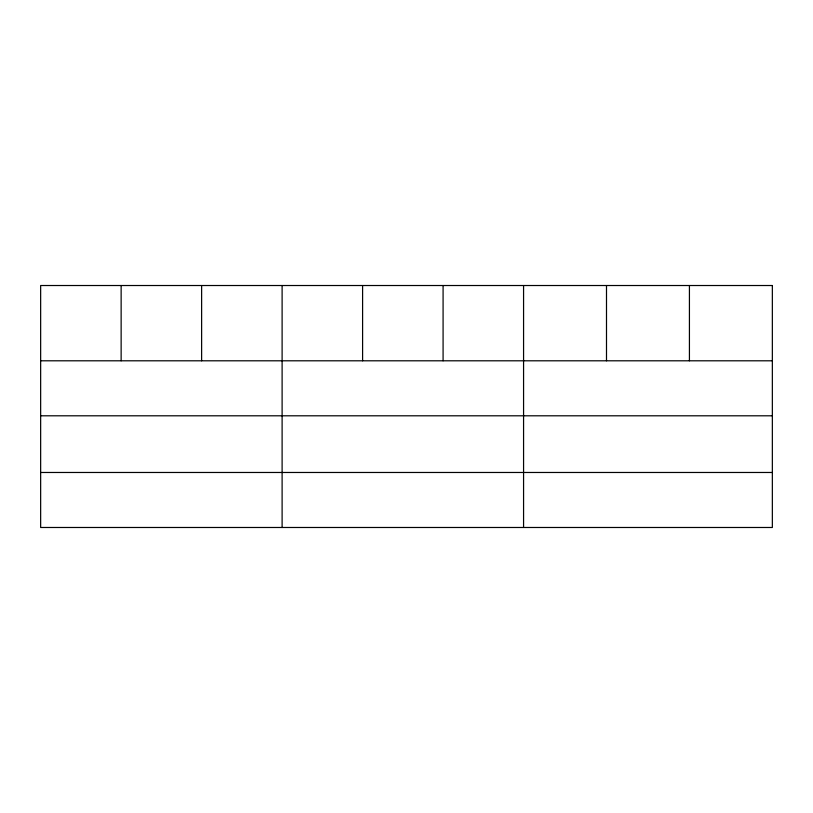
<?xml version="1.0" encoding="UTF-8"?>
<svg xmlns="http://www.w3.org/2000/svg" width="813" height="813" viewBox="0 0 813 813"><rect width="100%" height="100%" fill="white"/><g stroke="black" fill="none" stroke-linecap="round" stroke-linejoin="round"><path stroke-width="1.22" d="M40.65 360.799L772.35 360.799M40.65 415.799L772.35 415.799M40.65 472.475L772.35 472.475M689.424 285.515L689.424 360.799M606.498 285.515L606.498 360.799M523.572 285.515L523.572 527.485M443.085 285.515L443.085 360.799M362.598 285.515L362.598 360.799M282.111 285.515L282.111 527.485M201.624 285.515L201.624 360.799M121.137 285.515L121.137 360.799M772.35 285.515L40.65 285.515L40.65 527.485L772.35 527.485L772.35 285.515"/></g></svg>
